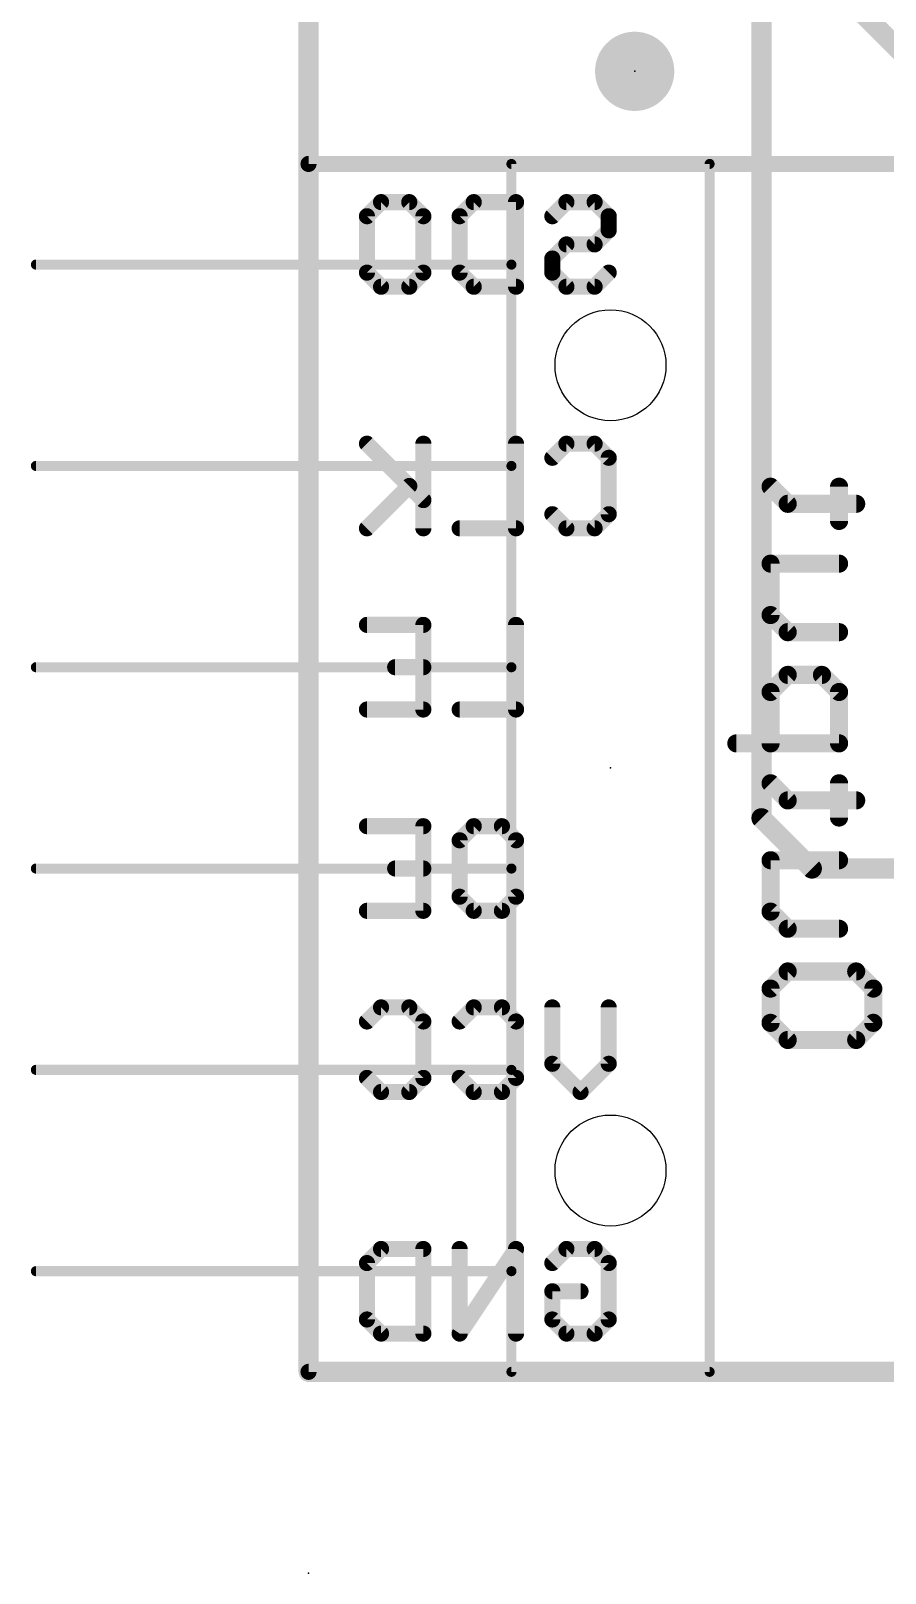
# Model space of a CAD drawing. Extents: x -3.5 to 25.7, y -2.5 to 53.5.
# Drawn here: x -3.5 to 7.28, y -2.54 to 16.92 of the extents above; entities that cross this region are included whole.
import ezdxf

# ---------------------------------------------------------------- set-up
doc = ezdxf.new("R2010")
doc.units = 0
for name, color, linetype in [('1', 12, 'CONTINUOUS'), ('16', 132, 'CONTINUOUS'), ('20', 31, 'CONTINUOUS'), ('22', 40, 'CONTINUOUS'), ('23', 53, 'CONTINUOUS'), ('51', 53, 'CONTINUOUS')]:
    doc.layers.add(name, color=color, linetype=linetype)

# ---------------------------------------------------------------- blocks, each defined once
blk = doc.blocks.new('PIE')
at = {"const_width": 0.5}
blk.add_lwpolyline([(0, -0.25, 1), (0, 0.25, 1), (0, -0.25)], format="xyb", dxfattribs=at)

msp = doc.modelspace()

# ---------------------------------------------------------------- linework, layer by layer
at = {"layer": '1', "const_width": 0.254}
for points in [[(0, 53.34), (0, 0)], [(5.715, 6.985), (5.715, 35.56)], [(8.81, 15.32), (6.223, 17.907)], [(6.35, 6.35), (5.715, 6.985)], [(6.35, 6.35), (8.81, 6.35)], [(0, 0), (22.86, 0)]]:
    msp.add_lwpolyline(points, dxfattribs=at)
at = {"layer": '1', "const_width": 0.127}
for points in [[(5.7599, 7.0299, 1), (5.6701, 6.9401)], [(5.6515, 6.985, 1), (5.7785, 6.985)], [(6.35, 6.4135, 1), (6.35, 6.2865)], [(6.3051, 6.3051, 1), (6.3949, 6.3949)], [(0, 0.0635, 1), (0, -0.0635)], [(-0.0635, 0, 1), (0.0635, 0)]]:
    msp.add_lwpolyline(points, format="xyb", dxfattribs=at)
at = {"layer": '16', "const_width": 0.254}
for points in [[(0, 53.34), (0, 0)], [(0, 0), (22.86, 0)]]:
    msp.add_lwpolyline(points, dxfattribs=at)
at = {"layer": '16', "const_width": 0.127}
for points in [[(0, 0.0635, 1), (0, -0.0635)], [(-0.0635, 0, 1), (0.0635, 0)]]:
    msp.add_lwpolyline(points, format="xyb", dxfattribs=at)
at = {"layer": '20', "const_width": 0.2032}
for points in [[(0, 0), (0, 53.34)], [(0, 0), (22.86, 0)]]:
    msp.add_lwpolyline(points, dxfattribs=at)
at = {"layer": '20', "const_width": 0.1016}
for points in [[(0, 0.0508, 1), (0, -0.0508)], [(-0.0508, 0, 1), (0.0508, 0)]]:
    msp.add_lwpolyline(points, format="xyb", dxfattribs=at)
at = {"layer": '20'}
for centre in [(3.81, 12.7), (3.81, 2.54)]:
    msp.add_circle(centre, 0.7, dxfattribs=at)
at = {"layer": '22'}
for points, const_width in [([(0, 48.26), (0, 15.24)], 0.2032), ([(0, 15.24), (22.86, 15.24)], 0.2032), ([(0.737, 14.5804), (0.9149, 14.7583)], 0.2032), ([(0.9149, 14.7583), (1.2709, 14.7583)], 0.2032), ([(1.2709, 14.7583), (1.4488, 14.5804)], 0.2032), ([(1.9064, 14.5804), (2.0843, 14.7583)], 0.2032), ([(2.0843, 14.7583), (2.6182, 14.7583)], 0.2032), ([(2.6182, 14.7583), (2.6182, 13.6906)], 0.2032), ([(3.0758, 14.5804), (3.2537, 14.7583)], 0.2032), ([(3.2537, 14.7583), (3.6096, 14.7583)], 0.2032), ([(3.6096, 14.7583), (3.7876, 14.5804)], 0.2032), ([(0.737, 13.8686), (0.737, 14.5804)], 0.2032), ([(1.4488, 14.5804), (1.4488, 13.8686)], 0.2032), ([(1.9064, 13.8686), (1.9064, 14.5804)], 0.2032), ([(3.7876, 14.5804), (3.7876, 14.4024)], 0.2032), ([(3.7876, 14.4024), (3.6096, 14.2245)], 0.2032), ([(3.2537, 14.2245), (3.0758, 14.0465)], 0.2032), ([(3.6096, 14.2245), (3.2537, 14.2245)], 0.2032), ([(3.0758, 14.0465), (3.0758, 13.8686)], 0.2032), ([(0.9149, 13.6906), (0.737, 13.8686)], 0.2032), ([(1.4488, 13.8686), (1.2709, 13.6906)], 0.2032), ([(2.0843, 13.6906), (1.9064, 13.8686)], 0.2032), ([(3.0758, 13.8686), (3.2537, 13.6906)], 0.2032), ([(3.6096, 13.6906), (3.7876, 13.8686)], 0.2032), ([(1.2709, 13.6906), (0.9149, 13.6906)], 0.2032), ([(2.6182, 13.6906), (2.0843, 13.6906)], 0.2032), ([(3.2537, 13.6906), (3.6096, 13.6906)], 0.2032), ([(1.4488, 10.9985), (0.737, 11.7103)], 0.2032), ([(1.4488, 11.7103), (1.4488, 10.6426)], 0.2032), ([(2.6182, 11.7103), (2.6182, 10.6426)], 0.2032), ([(3.0758, 11.5324), (3.2537, 11.7103)], 0.2032), ([(3.2537, 11.7103), (3.6096, 11.7103)], 0.2032), ([(3.6096, 11.7103), (3.7876, 11.5324)], 0.2032), ([(3.7876, 11.5324), (3.7876, 10.8206)], 0.2032), ([(1.2709, 11.1765), (0.737, 10.6426)], 0.2032), ([(6.0454, 10.9519), (5.8293, 11.1679)], 0.2286), ([(6.6936, 10.7358), (6.6936, 11.1679)], 0.2286), ([(3.2537, 10.6426), (3.0758, 10.8206)], 0.2032), ([(3.7876, 10.8206), (3.6096, 10.6426)], 0.2032), ([(6.9097, 10.9519), (6.0454, 10.9519)], 0.2286), ([(2.6182, 10.6426), (1.9064, 10.6426)], 0.2032), ([(3.6096, 10.6426), (3.2537, 10.6426)], 0.2032), ([(5.8293, 9.5486), (5.8293, 10.1968)], 0.2286), ([(5.8293, 10.1968), (6.6936, 10.1968)], 0.2286), ([(6.0454, 9.3325), (5.8293, 9.5486)], 0.2286), ([(0.737, 9.4243), (1.4488, 9.4243)], 0.2032), ([(1.4488, 9.4243), (1.4488, 8.3566)], 0.2032), ([(2.6182, 9.4243), (2.6182, 8.3566)], 0.2032), ([(6.6936, 9.3325), (6.0454, 9.3325)], 0.2286), ([(1.4488, 8.8905), (1.0929, 8.8905)], 0.2032), ([(6.0454, 8.7936), (5.8293, 8.5775)], 0.2286), ([(6.4776, 8.7936), (6.0454, 8.7936)], 0.2286), ([(6.6936, 8.5775), (6.4776, 8.7936)], 0.2286), ([(5.8293, 8.5775), (5.8293, 7.9292)], 0.2286), ([(6.6936, 7.9292), (6.6936, 8.5775)], 0.2286), ([(1.4488, 8.3566), (0.737, 8.3566)], 0.2032), ([(2.6182, 8.3566), (1.9064, 8.3566)], 0.2032), ([(5.3971, 7.9292), (6.6936, 7.9292)], 0.2286), ([(6.0454, 7.2098), (5.8293, 7.4259)], 0.2286), ([(6.6936, 6.9937), (6.6936, 7.4259)], 0.2286), ([(6.9097, 7.2098), (6.0454, 7.2098)], 0.2286), ([(0.737, 6.8843), (1.4488, 6.8843)], 0.2032), ([(1.4488, 6.8843), (1.4488, 5.8166)], 0.2032), ([(1.9064, 6.7064), (2.0843, 6.8843)], 0.2032), ([(2.0843, 6.8843), (2.4402, 6.8843)], 0.2032), ([(2.4402, 6.8843), (2.6182, 6.7064)], 0.2032), ([(1.9064, 5.9946), (1.9064, 6.7064)], 0.2032), ([(2.6182, 6.7064), (2.6182, 5.9946)], 0.2032), ([(1.4488, 6.3505), (1.0929, 6.3505)], 0.2032), ([(5.8293, 5.8065), (5.8293, 6.4548)], 0.2286), ([(5.8293, 6.4548), (6.6936, 6.4548)], 0.2286), ([(2.0843, 5.8166), (1.9064, 5.9946)], 0.2032), ([(2.6182, 5.9946), (2.4402, 5.8166)], 0.2032), ([(1.4488, 5.8166), (0.737, 5.8166)], 0.2032), ([(2.4402, 5.8166), (2.0843, 5.8166)], 0.2032), ([(6.0454, 5.5904), (5.8293, 5.8065)], 0.2286), ([(6.6936, 5.5904), (6.0454, 5.5904)], 0.2286), ([(5.8293, 4.8354), (6.0454, 5.0515)], 0.2286), ([(6.0454, 5.0515), (6.9097, 5.0515)], 0.2286), ([(6.9097, 5.0515), (7.1258, 4.8354)], 0.2286), ([(5.8293, 4.4032), (5.8293, 4.8354)], 0.2286), ([(7.1258, 4.8354), (7.1258, 4.4032)], 0.2286), ([(0.737, 4.4204), (0.9149, 4.5983)], 0.2032), ([(0.9149, 4.5983), (1.2709, 4.5983)], 0.2032), ([(1.2709, 4.5983), (1.4488, 4.4204)], 0.2032), ([(1.9064, 4.4204), (2.0843, 4.5983)], 0.2032), ([(2.0843, 4.5983), (2.4403, 4.5983)], 0.2032), ([(2.4403, 4.5983), (2.6182, 4.4204)], 0.2032), ([(3.0758, 3.8865), (3.0758, 4.5983)], 0.2032), ([(3.7876, 4.5983), (3.7876, 3.8865)], 0.2032), ([(1.4488, 4.4204), (1.4488, 3.7086)], 0.2032), ([(2.6182, 4.4204), (2.6182, 3.7086)], 0.2032), ([(6.0454, 4.1871), (5.8293, 4.4032)], 0.2286), ([(7.1258, 4.4032), (6.9097, 4.1871)], 0.2286), ([(6.9097, 4.1871), (6.0454, 4.1871)], 0.2286), ([(3.4317, 3.5306), (3.0758, 3.8865)], 0.2032), ([(3.7876, 3.8865), (3.4317, 3.5306)], 0.2032), ([(0.9149, 3.5306), (0.737, 3.7086)], 0.2032), ([(1.4488, 3.7086), (1.2709, 3.5306)], 0.2032), ([(2.0843, 3.5306), (1.9064, 3.7086)], 0.2032), ([(2.6182, 3.7086), (2.4403, 3.5306)], 0.2032), ([(1.2709, 3.5306), (0.9149, 3.5306)], 0.2032), ([(2.4403, 3.5306), (2.0843, 3.5306)], 0.2032), ([(0.737, 1.3724), (0.9149, 1.5503)], 0.2032), ([(0.9149, 1.5503), (1.4488, 1.5503)], 0.2032), ([(1.4488, 1.5503), (1.4488, 0.4826)], 0.2032), ([(2.6182, 1.5503), (1.9064, 0.4826)], 0.2032), ([(1.9064, 0.4826), (1.9064, 1.5503)], 0.2032), ([(2.6182, 0.4826), (2.6182, 1.5503)], 0.2032), ([(3.0758, 1.3724), (3.2537, 1.5503)], 0.2032), ([(3.2537, 1.5503), (3.6096, 1.5503)], 0.2032), ([(3.6096, 1.5503), (3.7876, 1.3724)], 0.2032), ([(0.737, 0.6606), (0.737, 1.3724)], 0.2032), ([(3.7876, 1.3724), (3.7876, 0.6606)], 0.2032), ([(3.0758, 0.6606), (3.0758, 1.0165)], 0.2032), ([(3.0758, 1.0165), (3.4317, 1.0165)], 0.2032), ([(0.9149, 0.4826), (0.737, 0.6606)], 0.2032), ([(1.4488, 0.4826), (0.9149, 0.4826)], 0.2032), ([(3.2537, 0.4826), (3.0758, 0.6606)], 0.2032), ([(3.6096, 0.4826), (3.2537, 0.4826)], 0.2032), ([(3.7876, 0.6606), (3.6096, 0.4826)], 0.2032)]:
    msp.add_lwpolyline(points, dxfattribs=dict(at, const_width=const_width))
for points, const_width in [([(0, 15.2908, 1), (0, 15.1892)], 0.1016), ([(-0.0508, 15.24, 1), (0.0508, 15.24)], 0.1016), ([(0.9149, 14.8091, 1), (0.9149, 14.7075)], 0.1016), ([(0.9509, 14.7224, 1), (0.879, 14.7942)], 0.1016), ([(1.3068, 14.7942, 1), (1.2349, 14.7224)], 0.1016), ([(1.2709, 14.7075, 1), (1.2709, 14.8091)], 0.1016), ([(2.0843, 14.8091, 1), (2.0843, 14.7075)], 0.1016), ([(2.1203, 14.7224, 1), (2.0484, 14.7942)], 0.1016), ([(2.669, 14.7583, 1), (2.5674, 14.7583)], 0.1016), ([(2.6182, 14.7075, 1), (2.6182, 14.8091)], 0.1016), ([(3.2537, 14.8091, 1), (3.2537, 14.7075)], 0.1016), ([(3.2897, 14.7224, 1), (3.2178, 14.7942)], 0.1016), ([(3.6456, 14.7942, 1), (3.5737, 14.7224)], 0.1016), ([(3.6096, 14.7075, 1), (3.6096, 14.8091)], 0.1016), ([(0.7878, 14.5804, 1), (0.6862, 14.5804)], 0.1016), ([(0.7011, 14.6163, 1), (0.7729, 14.5444)], 0.1016), ([(1.4996, 14.5804, 1), (1.398, 14.5804)], 0.1016), ([(1.4129, 14.5444, 1), (1.4847, 14.6163)], 0.1016), ([(1.9572, 14.5804, 1), (1.8556, 14.5804)], 0.1016), ([(1.8705, 14.6163, 1), (1.9423, 14.5444)], 0.1016), ([(3.0399, 14.6163, 1), (3.1117, 14.5444)], 0.1016), ([(3.8384, 14.5804, 1), (3.7368, 14.5804)], 0.1016), ([(3.7517, 14.5444, 1), (3.8235, 14.6163)], 0.1016), ([(3.7368, 14.4024, 1), (3.8384, 14.4024)], 0.1016), ([(3.8235, 14.3665, 1), (3.7517, 14.4383)], 0.1016), ([(3.2537, 14.2753, 1), (3.2537, 14.1737)], 0.1016), ([(3.2897, 14.1885, 1), (3.2178, 14.2604)], 0.1016), ([(3.5737, 14.2604, 1), (3.6456, 14.1885)], 0.1016), ([(3.6096, 14.1737, 1), (3.6096, 14.2753)], 0.1016), ([(3.1266, 14.0465, 1), (3.025, 14.0465)], 0.1016), ([(3.0399, 14.0824, 1), (3.1117, 14.0106)], 0.1016), ([(0.7729, 13.9045, 1), (0.7011, 13.8326)], 0.1016), ([(0.6862, 13.8686, 1), (0.7878, 13.8686)], 0.1016), ([(1.398, 13.8686, 1), (1.4996, 13.8686)], 0.1016), ([(1.4847, 13.8326, 1), (1.4129, 13.9045)], 0.1016), ([(1.9423, 13.9045, 1), (1.8705, 13.8326)], 0.1016), ([(1.8556, 13.8686, 1), (1.9572, 13.8686)], 0.1016), ([(3.1117, 13.9045, 1), (3.0399, 13.8326)], 0.1016), ([(3.025, 13.8686, 1), (3.1266, 13.8686)], 0.1016), ([(3.8235, 13.8326, 1), (3.7517, 13.9045)], 0.1016), ([(0.9149, 13.7414, 1), (0.9149, 13.6398)], 0.1016), ([(0.879, 13.6547, 1), (0.9509, 13.7265)], 0.1016), ([(1.2349, 13.7265, 1), (1.3068, 13.6547)], 0.1016), ([(1.2709, 13.6398, 1), (1.2709, 13.7414)], 0.1016), ([(2.0843, 13.7414, 1), (2.0843, 13.6398)], 0.1016), ([(2.0484, 13.6547, 1), (2.1203, 13.7265)], 0.1016), ([(2.5674, 13.6906, 1), (2.669, 13.6906)], 0.1016), ([(2.6182, 13.6398, 1), (2.6182, 13.7414)], 0.1016), ([(3.2537, 13.7414, 1), (3.2537, 13.6398)], 0.1016), ([(3.2178, 13.6547, 1), (3.2897, 13.7265)], 0.1016), ([(3.5737, 13.7265, 1), (3.6456, 13.6547)], 0.1016), ([(3.6096, 13.6398, 1), (3.6096, 13.7414)], 0.1016), ([(0.7729, 11.7462, 1), (0.7011, 11.6744)], 0.1016), ([(1.4996, 11.7103, 1), (1.398, 11.7103)], 0.1016), ([(2.669, 11.7103, 1), (2.5674, 11.7103)], 0.1016), ([(3.2537, 11.7611, 1), (3.2537, 11.6595)], 0.1016), ([(3.2897, 11.6744, 1), (3.2178, 11.7462)], 0.1016), ([(3.6456, 11.7462, 1), (3.5737, 11.6744)], 0.1016), ([(3.6096, 11.6595, 1), (3.6096, 11.7611)], 0.1016), ([(3.0399, 11.5683, 1), (3.1117, 11.4964)], 0.1016), ([(3.8384, 11.5324, 1), (3.7368, 11.5324)], 0.1016), ([(3.7517, 11.4964, 1), (3.8235, 11.5683)], 0.1016), ([(1.3068, 11.1405, 1), (1.2349, 11.2124)], 0.1016), ([(5.8697, 11.2084, 1), (5.7889, 11.1275)], 0.1143), ([(6.7508, 11.1679, 1), (6.6365, 11.1679)], 0.1143), ([(1.4129, 10.9626, 1), (1.4847, 11.0344)], 0.1016), ([(3.1117, 10.8565, 1), (3.0399, 10.7846)], 0.1016), ([(3.8235, 10.7846, 1), (3.7517, 10.8565)], 0.1016), ([(6.0454, 11.009, 1), (6.0454, 10.8947)], 0.1143), ([(6.005, 10.9114, 1), (6.0858, 10.9923)], 0.1143), ([(6.9097, 10.8947, 1), (6.9097, 11.009)], 0.1143), ([(0.7011, 10.6785, 1), (0.7729, 10.6067)], 0.1016), ([(1.9064, 10.6934, 1), (1.9064, 10.5918)], 0.1016), ([(2.6182, 10.5918, 1), (2.6182, 10.6934)], 0.1016), ([(3.2537, 10.6934, 1), (3.2537, 10.5918)], 0.1016), ([(3.2178, 10.6067, 1), (3.2897, 10.6785)], 0.1016), ([(3.5737, 10.6785, 1), (3.6456, 10.6067)], 0.1016), ([(3.6096, 10.5918, 1), (3.6096, 10.6934)], 0.1016), ([(3.7368, 10.8206, 1), (3.8384, 10.8206)], 0.1016), ([(6.6365, 10.7358, 1), (6.7508, 10.7358)], 0.1143), ([(1.398, 10.6426, 1), (1.4996, 10.6426)], 0.1016), ([(2.5674, 10.6426, 1), (2.669, 10.6426)], 0.1016), ([(5.8864, 10.1968, 1), (5.7721, 10.1968)], 0.1143), ([(5.8293, 10.254, 1), (5.8293, 10.1397)], 0.1143), ([(6.6936, 10.1397, 1), (6.6936, 10.254)], 0.1143), ([(5.7721, 9.5486, 1), (5.8864, 9.5486)], 0.1143), ([(5.8697, 9.589, 1), (5.7889, 9.5082)], 0.1143), ([(0.737, 9.4751, 1), (0.737, 9.3735)], 0.1016), ([(1.4996, 9.4243, 1), (1.398, 9.4243)], 0.1016), ([(1.4488, 9.3735, 1), (1.4488, 9.4751)], 0.1016), ([(2.669, 9.4243, 1), (2.5674, 9.4243)], 0.1016), ([(6.0454, 9.3896, 1), (6.0454, 9.2753)], 0.1143), ([(6.005, 9.2921, 1), (6.0858, 9.3729)], 0.1143), ([(6.6936, 9.2753, 1), (6.6936, 9.3896)], 0.1143), ([(1.0929, 8.9413, 1), (1.0929, 8.8397)], 0.1016), ([(1.4488, 8.8397, 1), (1.4488, 8.9413)], 0.1016), ([(6.0454, 8.8507, 1), (6.0454, 8.7364)], 0.1143), ([(6.0858, 8.7531, 1), (6.005, 8.834)], 0.1143), ([(6.518, 8.834, 1), (6.4371, 8.7531)], 0.1143), ([(6.4776, 8.7364, 1), (6.4776, 8.8507)], 0.1143), ([(5.8864, 8.5775, 1), (5.7721, 8.5775)], 0.1143), ([(5.7889, 8.6179, 1), (5.8697, 8.5371)], 0.1143), ([(6.7508, 8.5775, 1), (6.6365, 8.5775)], 0.1143), ([(6.6532, 8.5371, 1), (6.734, 8.6179)], 0.1143), ([(0.737, 8.4074, 1), (0.737, 8.3058)], 0.1016), ([(1.398, 8.3566, 1), (1.4996, 8.3566)], 0.1016), ([(1.4488, 8.3058, 1), (1.4488, 8.4074)], 0.1016), ([(1.9064, 8.4074, 1), (1.9064, 8.3058)], 0.1016), ([(2.5674, 8.3566, 1), (2.669, 8.3566)], 0.1016), ([(2.6182, 8.3058, 1), (2.6182, 8.4074)], 0.1016), ([(5.3971, 7.9864, 1), (5.3971, 7.8721)], 0.1143), ([(5.7721, 7.9292, 1), (5.8864, 7.9292)], 0.1143), ([(6.6365, 7.9292, 1), (6.7508, 7.9292)], 0.1143), ([(6.6936, 7.8721, 1), (6.6936, 7.9864)], 0.1143), ([(5.8697, 7.4663, 1), (5.7889, 7.3855)], 0.1143), ([(6.7508, 7.4259, 1), (6.6365, 7.4259)], 0.1143), ([(6.0454, 7.2669, 1), (6.0454, 7.1526)], 0.1143), ([(6.005, 7.1694, 1), (6.0858, 7.2502)], 0.1143), ([(6.9097, 7.1526, 1), (6.9097, 7.2669)], 0.1143), ([(6.6365, 6.9937, 1), (6.7508, 6.9937)], 0.1143), ([(0.737, 6.9351, 1), (0.737, 6.8335)], 0.1016), ([(1.4996, 6.8843, 1), (1.398, 6.8843)], 0.1016), ([(1.4488, 6.8335, 1), (1.4488, 6.9351)], 0.1016), ([(2.0843, 6.9351, 1), (2.0843, 6.8335)], 0.1016), ([(2.1203, 6.8484, 1), (2.0484, 6.9202)], 0.1016), ([(2.4762, 6.9202, 1), (2.4043, 6.8484)], 0.1016), ([(2.4402, 6.8335, 1), (2.4402, 6.9351)], 0.1016), ([(1.9572, 6.7064, 1), (1.8556, 6.7064)], 0.1016), ([(1.8705, 6.7423, 1), (1.9423, 6.6704)], 0.1016), ([(2.669, 6.7064, 1), (2.5674, 6.7064)], 0.1016), ([(2.5823, 6.6704, 1), (2.6541, 6.7423)], 0.1016), ([(1.0929, 6.4013, 1), (1.0929, 6.2997)], 0.1016), ([(1.4488, 6.2997, 1), (1.4488, 6.4013)], 0.1016), ([(5.8864, 6.4548, 1), (5.7721, 6.4548)], 0.1143), ([(5.8293, 6.5119, 1), (5.8293, 6.3976)], 0.1143), ([(6.6936, 6.3976, 1), (6.6936, 6.5119)], 0.1143), ([(1.9423, 6.0305, 1), (1.8705, 5.9586)], 0.1016), ([(1.8556, 5.9946, 1), (1.9572, 5.9946)], 0.1016), ([(2.5674, 5.9946, 1), (2.669, 5.9946)], 0.1016), ([(2.6541, 5.9586, 1), (2.5823, 6.0305)], 0.1016), ([(0.737, 5.8674, 1), (0.737, 5.7658)], 0.1016), ([(1.398, 5.8166, 1), (1.4996, 5.8166)], 0.1016), ([(1.4488, 5.7658, 1), (1.4488, 5.8674)], 0.1016), ([(2.0843, 5.8674, 1), (2.0843, 5.7658)], 0.1016), ([(2.0484, 5.7807, 1), (2.1203, 5.8525)], 0.1016), ([(2.4043, 5.8525, 1), (2.4762, 5.7807)], 0.1016), ([(2.4402, 5.7658, 1), (2.4402, 5.8674)], 0.1016), ([(5.7721, 5.8065, 1), (5.8864, 5.8065)], 0.1143), ([(5.8697, 5.8469, 1), (5.7889, 5.7661)], 0.1143), ([(6.0454, 5.6476, 1), (6.0454, 5.5333)], 0.1143), ([(6.005, 5.55, 1), (6.0858, 5.6308)], 0.1143), ([(6.6936, 5.5333, 1), (6.6936, 5.6476)], 0.1143), ([(6.0454, 5.1086, 1), (6.0454, 4.9943)], 0.1143), ([(6.0858, 5.0111, 1), (6.005, 5.0919)], 0.1143), ([(6.9501, 5.0919, 1), (6.8693, 5.0111)], 0.1143), ([(6.9097, 4.9943, 1), (6.9097, 5.1086)], 0.1143), ([(5.8864, 4.8354, 1), (5.7721, 4.8354)], 0.1143), ([(5.7889, 4.8758, 1), (5.8697, 4.795)], 0.1143), ([(7.183, 4.8354, 1), (7.0687, 4.8354)], 0.1143), ([(7.0854, 4.795, 1), (7.1662, 4.8758)], 0.1143), ([(0.9149, 4.6491, 1), (0.9149, 4.5475)], 0.1016), ([(0.9509, 4.5624, 1), (0.879, 4.6342)], 0.1016), ([(1.3068, 4.6342, 1), (1.2349, 4.5624)], 0.1016), ([(1.2709, 4.5475, 1), (1.2709, 4.6491)], 0.1016), ([(2.0843, 4.6491, 1), (2.0843, 4.5475)], 0.1016), ([(2.1203, 4.5624, 1), (2.0484, 4.6342)], 0.1016), ([(2.4762, 4.6342, 1), (2.4043, 4.5624)], 0.1016), ([(2.4403, 4.5475, 1), (2.4403, 4.6491)], 0.1016), ([(3.1266, 4.5983, 1), (3.025, 4.5983)], 0.1016), ([(3.8384, 4.5983, 1), (3.7368, 4.5983)], 0.1016), ([(0.7011, 4.4563, 1), (0.7729, 4.3844)], 0.1016), ([(1.4996, 4.4204, 1), (1.398, 4.4204)], 0.1016), ([(1.4129, 4.3844, 1), (1.4847, 4.4563)], 0.1016), ([(1.8705, 4.4563, 1), (1.9423, 4.3844)], 0.1016), ([(2.669, 4.4204, 1), (2.5674, 4.4204)], 0.1016), ([(2.5823, 4.3844, 1), (2.6541, 4.4563)], 0.1016), ([(5.8697, 4.4436, 1), (5.7889, 4.3628)], 0.1143), ([(7.1662, 4.3628, 1), (7.0854, 4.4436)], 0.1143), ([(5.7721, 4.4032, 1), (5.8864, 4.4032)], 0.1143), ([(6.0454, 4.2443, 1), (6.0454, 4.13)], 0.1143), ([(6.005, 4.1467, 1), (6.0858, 4.2276)], 0.1143), ([(6.8693, 4.2276, 1), (6.9501, 4.1467)], 0.1143), ([(6.9097, 4.13, 1), (6.9097, 4.2443)], 0.1143), ([(7.0687, 4.4032, 1), (7.183, 4.4032)], 0.1143), ([(3.1117, 3.9224, 1), (3.0399, 3.8506)], 0.1016), ([(3.025, 3.8865, 1), (3.1266, 3.8865)], 0.1016), ([(3.7368, 3.8865, 1), (3.8384, 3.8865)], 0.1016), ([(3.8235, 3.8506, 1), (3.7517, 3.9224)], 0.1016), ([(0.7729, 3.7445, 1), (0.7011, 3.6726)], 0.1016), ([(1.398, 3.7086, 1), (1.4996, 3.7086)], 0.1016), ([(1.4847, 3.6726, 1), (1.4129, 3.7445)], 0.1016), ([(1.9423, 3.7445, 1), (1.8705, 3.6726)], 0.1016), ([(2.5674, 3.7086, 1), (2.669, 3.7086)], 0.1016), ([(2.6541, 3.6726, 1), (2.5823, 3.7445)], 0.1016), ([(0.9149, 3.5814, 1), (0.9149, 3.4798)], 0.1016), ([(0.879, 3.4947, 1), (0.9509, 3.5665)], 0.1016), ([(1.2349, 3.5665, 1), (1.3068, 3.4947)], 0.1016), ([(1.2709, 3.4798, 1), (1.2709, 3.5814)], 0.1016), ([(2.0843, 3.5814, 1), (2.0843, 3.4798)], 0.1016), ([(2.0484, 3.4947, 1), (2.1203, 3.5665)], 0.1016), ([(2.4043, 3.5665, 1), (2.4762, 3.4947)], 0.1016), ([(2.4403, 3.4798, 1), (2.4403, 3.5814)], 0.1016), ([(3.3958, 3.5665, 1), (3.4676, 3.4947)], 0.1016), ([(3.3958, 3.4947, 1), (3.4676, 3.5665)], 0.1016), ([(0.9149, 1.6011, 1), (0.9149, 1.4995)], 0.1016), ([(0.9509, 1.5144, 1), (0.879, 1.5862)], 0.1016), ([(1.4996, 1.5503, 1), (1.398, 1.5503)], 0.1016), ([(1.4488, 1.4995, 1), (1.4488, 1.6011)], 0.1016), ([(1.9572, 1.5503, 1), (1.8556, 1.5503)], 0.1016), ([(2.669, 1.5503, 1), (2.5674, 1.5503)], 0.1016), ([(2.6605, 1.5221, 1), (2.5759, 1.5785)], 0.1016), ([(3.2537, 1.6011, 1), (3.2537, 1.4995)], 0.1016), ([(3.2897, 1.5144, 1), (3.2178, 1.5862)], 0.1016), ([(3.6456, 1.5862, 1), (3.5737, 1.5144)], 0.1016), ([(3.6096, 1.4995, 1), (3.6096, 1.6011)], 0.1016), ([(0.7878, 1.3724, 1), (0.6862, 1.3724)], 0.1016), ([(0.7011, 1.4083, 1), (0.7729, 1.3364)], 0.1016), ([(3.0399, 1.4083, 1), (3.1117, 1.3364)], 0.1016), ([(3.8384, 1.3724, 1), (3.7368, 1.3724)], 0.1016), ([(3.7517, 1.3364, 1), (3.8235, 1.4083)], 0.1016), ([(3.1266, 1.0165, 1), (3.025, 1.0165)], 0.1016), ([(3.0758, 1.0673, 1), (3.0758, 0.9657)], 0.1016), ([(3.4317, 0.9657, 1), (3.4317, 1.0673)], 0.1016), ([(0.7729, 0.6965, 1), (0.7011, 0.6246)], 0.1016), ([(0.6862, 0.6606, 1), (0.7878, 0.6606)], 0.1016), ([(0.9149, 0.5334, 1), (0.9149, 0.4318)], 0.1016), ([(1.4488, 0.4318, 1), (1.4488, 0.5334)], 0.1016), ([(3.1117, 0.6965, 1), (3.0399, 0.6246)], 0.1016), ([(3.025, 0.6606, 1), (3.1266, 0.6606)], 0.1016), ([(3.2537, 0.5334, 1), (3.2537, 0.4318)], 0.1016), ([(3.6096, 0.4318, 1), (3.6096, 0.5334)], 0.1016), ([(3.7368, 0.6606, 1), (3.8384, 0.6606)], 0.1016), ([(3.8235, 0.6246, 1), (3.7517, 0.6965)], 0.1016), ([(0.879, 0.4467, 1), (0.9509, 0.5185)], 0.1016), ([(1.398, 0.4826, 1), (1.4996, 0.4826)], 0.1016), ([(1.8641, 0.5108, 1), (1.9487, 0.4544)], 0.1016), ([(1.8556, 0.4826, 1), (1.9572, 0.4826)], 0.1016), ([(2.5674, 0.4826, 1), (2.669, 0.4826)], 0.1016), ([(3.2178, 0.4467, 1), (3.2897, 0.5185)], 0.1016), ([(3.5737, 0.5185, 1), (3.6456, 0.4467)], 0.1016)]:
    msp.add_lwpolyline(points, format="xyb", dxfattribs=dict(at, const_width=const_width))
at = {"layer": '23'}
for p in [(4.1148, 16.4084), (3.81, 7.62), (0, -2.54)]:
    msp.add_point(p, dxfattribs=at)
at = {"layer": '51', "const_width": 0.0635}
for points in [[(2.56, 15.2718, 1), (2.56, 15.2082)], [(2.5918, 15.24, 1), (2.5282, 15.24)], [(5.0918, 15.24, 1), (5.0283, 15.24)], [(5.06, 15.2082, 1), (5.06, 15.2718)], [(-3.44, 14.0018, 1), (-3.44, 13.9383)], [(2.5918, 13.97, 1), (2.5282, 13.97)], [(2.56, 13.9383, 1), (2.56, 14.0018)], [(2.5282, 13.97, 1), (2.5918, 13.97)], [(-3.44, 11.4618, 1), (-3.44, 11.3982)], [(2.5918, 11.43, 1), (2.5282, 11.43)], [(2.56, 11.3982, 1), (2.56, 11.4618)], [(2.5282, 11.43, 1), (2.5918, 11.43)], [(-3.44, 8.9218, 1), (-3.44, 8.8582)], [(2.5918, 8.89, 1), (2.5282, 8.89)], [(2.56, 8.8582, 1), (2.56, 8.9218)], [(2.5282, 8.89, 1), (2.5918, 8.89)], [(-3.44, 6.3818, 1), (-3.44, 6.3183)], [(2.5918, 6.35, 1), (2.5282, 6.35)], [(2.5282, 6.35, 1), (2.5918, 6.35)], [(2.56, 6.3183, 1), (2.56, 6.3818)], [(-3.44, 3.8418, 1), (-3.44, 3.7782)], [(2.5918, 3.81, 1), (2.5282, 3.81)], [(2.5282, 3.81, 1), (2.5918, 3.81)], [(2.56, 3.7782, 1), (2.56, 3.8418)], [(-3.44, 1.3017, 1), (-3.44, 1.2383)], [(2.5918, 1.27, 1), (2.5282, 1.27)], [(2.5282, 1.27, 1), (2.5918, 1.27)], [(2.56, 1.2383, 1), (2.56, 1.3017)], [(2.56, 0.0318, 1), (2.56, -0.0318)], [(2.5282, 0, 1), (2.5918, 0)], [(5.0283, 0, 1), (5.0918, 0)], [(5.06, -0.0318, 1), (5.06, 0.0318)]]:
    msp.add_lwpolyline(points, format="xyb", dxfattribs=at)
at = {"layer": '51', "const_width": 0.127}
for points in [[(5.06, 15.24), (2.56, 15.24)], [(2.56, 15.24), (2.56, 13.97)], [(5.06, 0), (5.06, 15.24)], [(2.56, 13.97), (-3.44, 13.97)], [(2.56, 13.97), (2.56, 11.43)], [(2.56, 11.43), (-3.44, 11.43)], [(2.56, 11.43), (2.56, 8.89)], [(2.56, 8.89), (-3.44, 8.89)], [(2.56, 8.89), (2.56, 6.35)], [(2.56, 6.35), (-3.44, 6.35)], [(2.56, 6.35), (2.56, 3.81)], [(2.56, 3.81), (-3.44, 3.81)], [(2.56, 3.81), (2.56, 1.27)], [(2.56, 1.27), (-3.44, 1.27)], [(2.56, 1.27), (2.56, 0)], [(2.56, 0), (5.06, 0)]]:
    msp.add_lwpolyline(points, dxfattribs=at)

# ---------------------------------------------------------------- block references
at = {"layer": '1'}
msp.add_blockref('PIE', (4.1148, 16.4084), dxfattribs=at)

doc.saveas('drawing.dxf')
